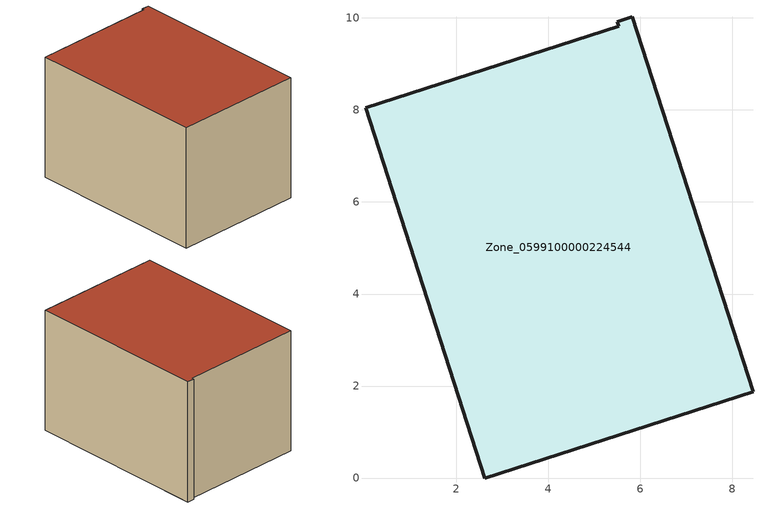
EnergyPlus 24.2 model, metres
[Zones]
Zone_0599100000224544
 floor ground (C_G): 0.03,8.05 5.53,9.82 5.5,9.91 5.83,10.02 8.45,1.88 2.62,0 z3.87
 wall outside (C_F): 2.62,0 8.45,1.88 5.83,10.02 5.5,9.91 5.53,9.82 0.03,8.05 2.62,0 z3.87:9.63
 roof outside (C_R): 5.53,9.82 0.03,8.05 2.62,0 8.45,1.88 5.83,10.02 5.5,9.91 z9.63
[BUILDING]
Pand.0599100000224544: North Axis=0; Terrain=City; Loads Convergence Tolerance Value=0.04; Temperature Convergence Tolerance Value=0.4; Solar Distribution=FullExterior; Maximum Number of Warmup Days=25; Minimum Number of Warmup Days=1
[Site:Location]
Rotterdam.The.Hague.AP_ZH_NLD Design_Conditions: Latitude=51.96; Longitude=4.45; Time Zone=1; Elevation=-4.5
[SITE:GROUNDTEMPERATURE:BUILDINGSURFACE]
18, 18, 18, 18, 18, 18, 18, 18, 18, 18, 18, 18
[MATERIAL] Thermal Absorptance=0.9; Solar Absorptance=0.7; Visible Absorptance=0.7
Name | Roughness | Thickness | Conductivity | Density | Specific Heat
G.TC.1946-1964 | MediumSmooth | 0.15 | 1 | 540 | 1210
F.TC.1946-1964 | Rough | 0.3 | 0.857143 | 1920 | 840
R.TC.1946-1964 | MediumRough | 0.2 | 0.235294 | 1500 | 1000
[CONSTRUCTION]
C_G: G.TC.1946-1964
C_F: F.TC.1946-1964
C_R: R.TC.1946-1964
[ZONE]
Zone_0599100000224544: Type=1; Multiplier=1; Ceiling Height=Autocalculate; Volume=Autocalculate; Floor Area=autocalculate; Part of Total Floor Area=Yes
[ZONEINFILTRATION:DESIGNFLOWRATE]
Infil_Zone_0599100000224544: Zone or ZoneList or Space or SpaceList=Zone_0599100000224544; Schedule=AlwaysOn; Design Flow Rate Calculation Method=Flow/Area; Flow Rate per Floor Area=0.003; Constant Term Coefficient=1; Temperature Term Coefficient=0; Velocity Term Coefficient=0; Velocity Squared Term Coefficient=0
[HVACTEMPLATE:ZONE:IDEALLOADSAIRSYSTEM]
Zone_0599100000224544: Maximum Heating Supply Air Temperature=50; Minimum Cooling Supply Air Temperature=13; Maximum Heating Supply Air Humidity Ratio=0.0156; Minimum Cooling Supply Air Humidity Ratio=0.0077; Heating Limit=NoLimit; Cooling Limit=NoLimit; Dehumidification Control Type=ConstantSensibleHeatRatio; Cooling Sensible Heat Ratio=0.7; Dehumidification Setpoint=60; Humidification Control Type=None; Humidification Setpoint=30; Outdoor Air Method=None; Outdoor Air Flow Rate per Person=0.00944; Outdoor Air Flow Rate per Zone Floor Area=0; Outdoor Air Flow Rate per Zone=0; Demand Controlled Ventilation Type=None; Outdoor Air Economizer Type=NoEconomizer; Heat Recovery Type=None; Sensible Heat Recovery Effectiveness=0.7; Latent Heat Recovery Effectiveness=0.65
[ZONECONTROL:THERMOSTAT]
ThermostatControl_Zone_0599100000224544: Zone or ZoneList=Zone_0599100000224544; Control Type Schedule=DualSetpointControlType; Control 1=Thermostat_Zone_0599100000224544; Temperature Difference Between Cutout And Setpoint=0
[THERMOSTATSETPOINT:DUALSETPOINT]
Thermostat_Zone_0599100000224544: Heating Setpoint Temperature Schedule=HeatingSetpoint_Zone_0599100000224544; Cooling Setpoint Temperature Schedule=CoolingSetpoint_Zone_0599100000224544
[SCHEDULE:COMPACT]
HeatingSetpoint_Zone_0599100000224544: Through: 12/31, For: AllDays, Until: 24:00, 21
CoolingSetpoint_Zone_0599100000224544: Through: 12/31, For: AllDays, Until: 24:00, 24
DualSetpointControlType: Through: 12/31, For: AllDays, Until: 24:00, 4
AlwaysOn: Through: 12/31, For: AllDays, Until: 24:00, 1
